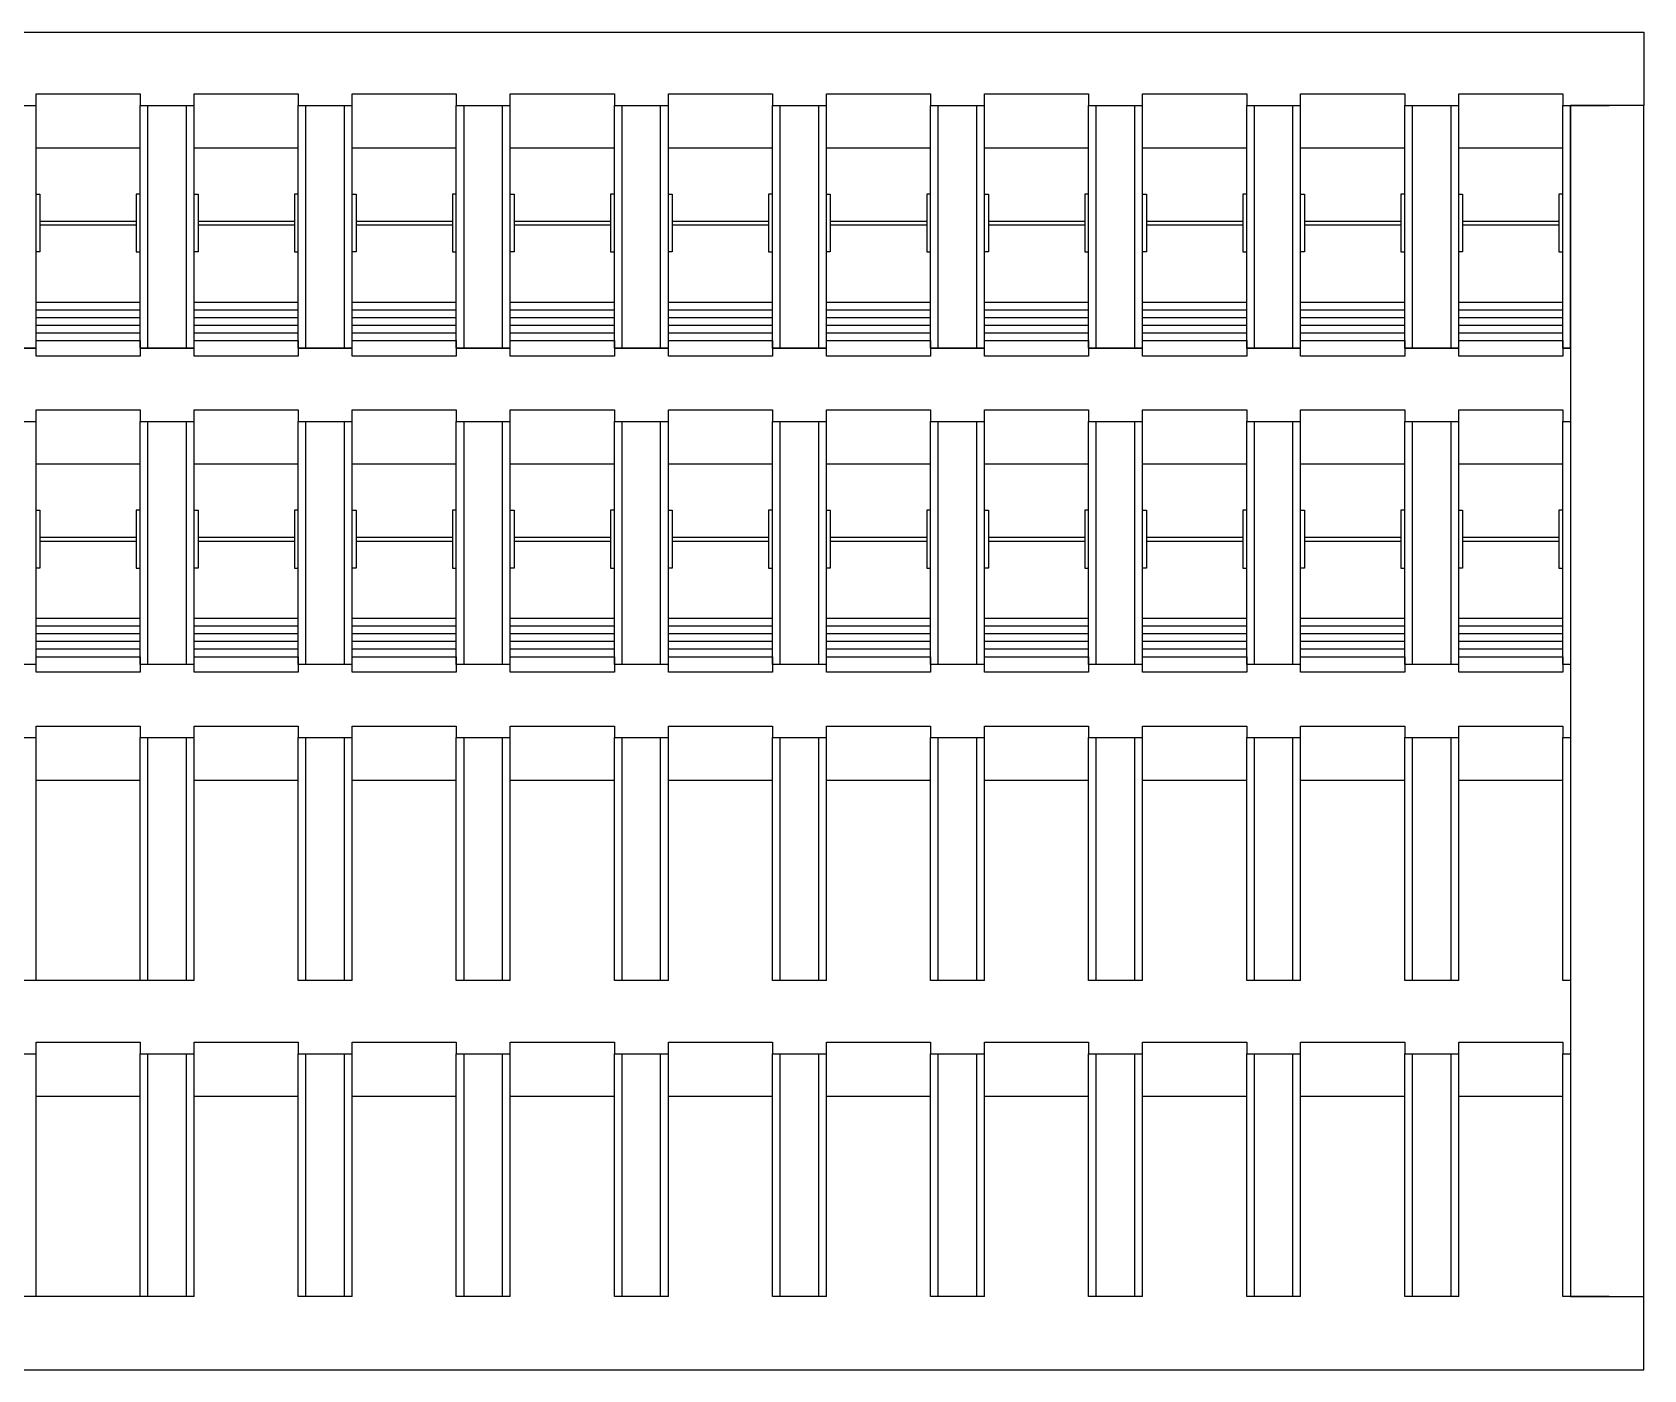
# Model space of a CAD drawing. Header units: inches. Extents: x 1054 to 2722, y -390 to -43.
# Drawn here: x 2304.3 to 2722.3, y -389.8 to -42.8 of the extents above; entities that cross this region are included whole.
import ezdxf

# ---------------------------------------------------------------- set-up
doc = ezdxf.new("R2010")
doc.units = ezdxf.units.IN
doc.header["$MEASUREMENT"] = 0

msp = doc.modelspace()

# ---------------------------------------------------------------- linework, layer by layer
for p, q in [((2305.3, -124.85), (2305.3, -61.85)), ((2332.3, -124.85), (2332.3, -61.85)), ((2334.3, -124.85), (2334.3, -61.85)), ((2344.3, -124.85), (2344.3, -61.85)), ((2346.3, -124.85), (2346.3, -61.85)), ((2373.3, -124.85), (2373.3, -61.85)), ((2375.3, -124.85), (2375.3, -61.85)), ((2385.3, -124.85), (2385.3, -61.85)), ((2387.3, -124.85), (2387.3, -61.85)), ((2414.3, -124.85), (2414.3, -61.85)), ((2416.3, -124.85), (2416.3, -61.85)), ((2426.3, -124.85), (2426.3, -61.85)), ((2428.3, -124.85), (2428.3, -61.85)), ((2455.3, -124.85), (2455.3, -61.85)), ((2457.3, -124.85), (2457.3, -61.85)), ((2467.3, -124.85), (2467.3, -61.85)), ((2469.3, -124.85), (2469.3, -61.85)), ((2496.3, -124.85), (2496.3, -61.85)), ((2498.3, -124.85), (2498.3, -61.85)), ((2508.3, -124.85), (2508.3, -61.85)), ((2510.3, -124.85), (2510.3, -61.85)), ((2537.3, -124.85), (2537.3, -61.85)), ((2539.3, -124.85), (2539.3, -61.85)), ((2549.3, -124.85), (2549.3, -61.85)), ((2551.3, -124.85), (2551.3, -61.85)), ((2578.3, -124.85), (2578.3, -61.85)), ((2580.3, -124.85), (2580.3, -61.85)), ((2590.3, -124.85), (2590.3, -61.85)), ((2592.3, -124.85), (2592.3, -61.85)), ((2619.3, -124.85), (2619.3, -61.85)), ((2621.3, -124.85), (2621.3, -61.85)), ((2631.3, -124.85), (2631.3, -61.85)), ((2633.3, -124.85), (2633.3, -61.85)), ((2660.3, -124.85), (2660.3, -61.85)), ((2662.3, -124.85), (2662.3, -61.85)), ((2672.3, -124.85), (2672.3, -61.85)), ((2674.3, -124.85), (2674.3, -61.85)), ((2701.3, -124.85), (2701.3, -61.85)), ((2703.3, -124.85), (2703.3, -61.85)), ((2305.3, -72.85), (2332.3, -72.85)), ((2346.3, -72.85), (2373.3, -72.85)), ((2387.3, -72.85), (2414.3, -72.85)), ((2428.3, -72.85), (2455.3, -72.85)), ((2469.3, -72.85), (2496.3, -72.85)), ((2510.3, -72.85), (2537.3, -72.85)), ((2551.3, -72.85), (2578.3, -72.85)), ((2551.3, -72.85), (2578.3, -72.85)), ((2592.3, -72.85), (2619.3, -72.85)), ((2633.3, -72.85), (2660.3, -72.85)), ((2674.3, -72.85), (2701.3, -72.85)), ((2305.3, -112.85), (2332.3, -112.85)), ((2346.3, -112.85), (2373.3, -112.85)), ((2387.3, -112.85), (2414.3, -112.85)), ((2428.3, -112.85), (2455.3, -112.85)), ((2469.3, -112.85), (2496.3, -112.85)), ((2510.3, -112.85), (2537.3, -112.85)), ((2551.3, -112.85), (2578.3, -112.85)), ((2592.3, -112.85), (2619.3, -112.85)), ((2633.3, -112.85), (2660.3, -112.85)), ((2674.3, -112.85), (2701.3, -112.85)), ((2305.3, -114.85), (2332.3, -114.85)), ((2305.3, -116.85), (2332.3, -116.85)), ((2346.3, -114.85), (2373.3, -114.85)), ((2346.3, -116.85), (2373.3, -116.85)), ((2387.3, -114.85), (2414.3, -114.85)), ((2387.3, -116.85), (2414.3, -116.85)), ((2428.3, -114.85), (2455.3, -114.85)), ((2428.3, -116.85), (2455.3, -116.85)), ((2469.3, -114.85), (2496.3, -114.85)), ((2469.3, -116.85), (2496.3, -116.85)), ((2510.3, -114.85), (2537.3, -114.85)), ((2510.3, -116.85), (2537.3, -116.85)), ((2551.3, -114.85), (2578.3, -114.85)), ((2551.3, -116.85), (2578.3, -116.85)), ((2592.3, -114.85), (2619.3, -114.85)), ((2592.3, -116.85), (2619.3, -116.85)), ((2633.3, -114.85), (2660.3, -114.85)), ((2633.3, -116.85), (2660.3, -116.85)), ((2674.3, -114.85), (2701.3, -114.85)), ((2674.3, -116.85), (2701.3, -116.85)), ((2305.3, -118.85), (2332.3, -118.85)), ((2305.3, -120.85), (2332.3, -120.85)), ((2346.3, -118.85), (2373.3, -118.85)), ((2346.3, -120.85), (2373.3, -120.85)), ((2387.3, -118.85), (2414.3, -118.85)), ((2387.3, -120.85), (2414.3, -120.85)), ((2428.3, -118.85), (2455.3, -118.85)), ((2428.3, -120.85), (2455.3, -120.85)), ((2469.3, -118.85), (2496.3, -118.85)), ((2469.3, -120.85), (2496.3, -120.85)), ((2510.3, -118.85), (2537.3, -118.85)), ((2510.3, -120.85), (2537.3, -120.85)), ((2551.3, -118.85), (2578.3, -118.85)), ((2551.3, -120.85), (2578.3, -120.85)), ((2592.3, -118.85), (2619.3, -118.85)), ((2592.3, -120.85), (2619.3, -120.85)), ((2633.3, -118.85), (2660.3, -118.85)), ((2633.3, -120.85), (2660.3, -120.85)), ((2674.3, -118.85), (2701.3, -118.85)), ((2674.3, -120.85), (2701.3, -120.85)), ((2291.3, -124.85), (2305.3, -124.85)), ((2332.3, -124.85), (2346.3, -124.85)), ((2373.3, -124.85), (2387.3, -124.85)), ((2414.3, -124.85), (2428.3, -124.85)), ((2455.3, -124.85), (2469.3, -124.85)), ((2496.3, -124.85), (2510.3, -124.85)), ((2537.3, -124.85), (2551.3, -124.85)), ((2578.3, -124.85), (2592.3, -124.85)), ((2619.3, -124.85), (2633.3, -124.85)), ((2660.3, -124.85), (2674.3, -124.85)), ((2701.3, -124.85), (2703.3, -124.85)), ((2305.3, -206.85), (2305.3, -143.85)), ((2332.3, -206.85), (2332.3, -143.85)), ((2334.3, -206.85), (2334.3, -143.85)), ((2344.3, -206.85), (2344.3, -143.85)), ((2346.3, -206.85), (2346.3, -143.85)), ((2373.3, -206.85), (2373.3, -143.85)), ((2375.3, -206.85), (2375.3, -143.85)), ((2385.3, -206.85), (2385.3, -143.85)), ((2387.3, -206.85), (2387.3, -143.85)), ((2414.3, -206.85), (2414.3, -143.85)), ((2416.3, -206.85), (2416.3, -143.85)), ((2426.3, -206.85), (2426.3, -143.85)), ((2428.3, -206.85), (2428.3, -143.85)), ((2455.3, -206.85), (2455.3, -143.85)), ((2457.3, -206.85), (2457.3, -143.85)), ((2467.3, -206.85), (2467.3, -143.85)), ((2469.3, -206.85), (2469.3, -143.85)), ((2496.3, -206.85), (2496.3, -143.85)), ((2498.3, -206.85), (2498.3, -143.85)), ((2508.3, -206.85), (2508.3, -143.85)), ((2510.3, -206.85), (2510.3, -143.85)), ((2537.3, -206.85), (2537.3, -143.85)), ((2539.3, -206.85), (2539.3, -143.85)), ((2549.3, -206.85), (2549.3, -143.85)), ((2551.3, -206.85), (2551.3, -143.85)), ((2578.3, -206.85), (2578.3, -143.85)), ((2580.3, -206.85), (2580.3, -143.85)), ((2590.3, -206.85), (2590.3, -143.85)), ((2592.3, -206.85), (2592.3, -143.85)), ((2619.3, -206.85), (2619.3, -143.85)), ((2621.3, -206.85), (2621.3, -143.85)), ((2631.3, -206.85), (2631.3, -143.85)), ((2633.3, -206.85), (2633.3, -143.85)), ((2660.3, -206.85), (2660.3, -143.85)), ((2662.3, -206.85), (2662.3, -143.85)), ((2672.3, -206.85), (2672.3, -143.85)), ((2674.3, -206.85), (2674.3, -143.85)), ((2701.3, -206.85), (2701.3, -143.85)), ((2305.3, -154.85), (2332.3, -154.85)), ((2346.3, -154.85), (2373.3, -154.85)), ((2387.3, -154.85), (2414.3, -154.85)), ((2428.3, -154.85), (2455.3, -154.85)), ((2469.3, -154.85), (2496.3, -154.85)), ((2510.3, -154.85), (2537.3, -154.85)), ((2510.3, -154.85), (2537.3, -154.85)), ((2551.3, -154.85), (2578.3, -154.85)), ((2592.3, -154.85), (2619.3, -154.85)), ((2633.3, -154.85), (2660.3, -154.85)), ((2674.3, -154.85), (2701.3, -154.85)), ((2305.3, -194.85), (2332.3, -194.85)), ((2346.3, -194.85), (2373.3, -194.85)), ((2387.3, -194.85), (2414.3, -194.85)), ((2428.3, -194.85), (2455.3, -194.85)), ((2469.3, -194.85), (2496.3, -194.85)), ((2510.3, -194.85), (2537.3, -194.85)), ((2551.3, -194.85), (2578.3, -194.85)), ((2592.3, -194.85), (2619.3, -194.85)), ((2633.3, -194.85), (2660.3, -194.85)), ((2674.3, -194.85), (2701.3, -194.85)), ((2305.3, -196.85), (2332.3, -196.85)), ((2305.3, -198.85), (2332.3, -198.85)), ((2346.3, -196.85), (2373.3, -196.85)), ((2346.3, -198.85), (2373.3, -198.85)), ((2387.3, -196.85), (2414.3, -196.85)), ((2387.3, -198.85), (2414.3, -198.85)), ((2428.3, -196.85), (2455.3, -196.85)), ((2428.3, -198.85), (2455.3, -198.85)), ((2469.3, -196.85), (2496.3, -196.85)), ((2469.3, -198.85), (2496.3, -198.85)), ((2510.3, -196.85), (2537.3, -196.85)), ((2510.3, -198.85), (2537.3, -198.85)), ((2551.3, -196.85), (2578.3, -196.85)), ((2551.3, -198.85), (2578.3, -198.85)), ((2592.3, -196.85), (2619.3, -196.85)), ((2592.3, -198.85), (2619.3, -198.85)), ((2633.3, -196.85), (2660.3, -196.85)), ((2633.3, -198.85), (2660.3, -198.85)), ((2674.3, -196.85), (2701.3, -196.85)), ((2674.3, -198.85), (2701.3, -198.85)), ((2305.3, -200.85), (2332.3, -200.85)), ((2305.3, -202.85), (2332.3, -202.85)), ((2346.3, -200.85), (2373.3, -200.85)), ((2346.3, -202.85), (2373.3, -202.85)), ((2387.3, -200.85), (2414.3, -200.85)), ((2387.3, -202.85), (2414.3, -202.85)), ((2428.3, -200.85), (2455.3, -200.85)), ((2428.3, -202.85), (2455.3, -202.85)), ((2469.3, -200.85), (2496.3, -200.85)), ((2469.3, -202.85), (2496.3, -202.85)), ((2510.3, -200.85), (2537.3, -200.85)), ((2510.3, -202.85), (2537.3, -202.85)), ((2551.3, -200.85), (2578.3, -200.85)), ((2551.3, -202.85), (2578.3, -202.85)), ((2592.3, -200.85), (2619.3, -200.85)), ((2592.3, -202.85), (2619.3, -202.85)), ((2633.3, -200.85), (2660.3, -200.85)), ((2633.3, -202.85), (2660.3, -202.85)), ((2674.3, -200.85), (2701.3, -200.85)), ((2674.3, -202.85), (2701.3, -202.85)), ((2305.3, -288.85), (2305.3, -225.85)), ((2332.3, -288.85), (2332.3, -225.85)), ((2334.3, -288.85), (2334.3, -225.85)), ((2344.3, -288.85), (2344.3, -225.85)), ((2346.3, -288.85), (2346.3, -225.85)), ((2373.3, -288.85), (2373.3, -225.85)), ((2375.3, -288.85), (2375.3, -225.85)), ((2385.3, -288.85), (2385.3, -225.85)), ((2387.3, -288.85), (2387.3, -225.85)), ((2414.3, -288.85), (2414.3, -225.85)), ((2416.3, -288.85), (2416.3, -225.85)), ((2426.3, -288.85), (2426.3, -225.85)), ((2428.3, -288.85), (2428.3, -225.85)), ((2455.3, -288.85), (2455.3, -225.85)), ((2457.3, -288.85), (2457.3, -225.85)), ((2467.3, -288.85), (2467.3, -225.85)), ((2469.3, -288.85), (2469.3, -225.85)), ((2496.3, -288.85), (2496.3, -225.85)), ((2498.3, -288.85), (2498.3, -225.85)), ((2508.3, -288.85), (2508.3, -225.85)), ((2510.3, -288.85), (2510.3, -225.85)), ((2537.3, -288.85), (2537.3, -225.85)), ((2539.3, -288.85), (2539.3, -225.85)), ((2549.3, -288.85), (2549.3, -225.85)), ((2551.3, -288.85), (2551.3, -225.85)), ((2578.3, -288.85), (2578.3, -225.85)), ((2580.3, -288.85), (2580.3, -225.85)), ((2590.3, -288.85), (2590.3, -225.85)), ((2592.3, -288.85), (2592.3, -225.85)), ((2619.3, -288.85), (2619.3, -225.85)), ((2621.3, -288.85), (2621.3, -225.85)), ((2631.3, -288.85), (2631.3, -225.85)), ((2633.3, -288.85), (2633.3, -225.85)), ((2660.3, -288.85), (2660.3, -225.85)), ((2662.3, -288.85), (2662.3, -225.85)), ((2672.3, -288.85), (2672.3, -225.85)), ((2674.3, -288.85), (2674.3, -225.85)), ((2701.3, -288.85), (2701.3, -225.85)), ((2305.3, -236.85), (2332.3, -236.85)), ((2346.3, -236.85), (2373.3, -236.85)), ((2387.3, -236.85), (2414.3, -236.85)), ((2428.3, -236.85), (2455.3, -236.85)), ((2469.3, -236.85), (2496.3, -236.85)), ((2469.3, -236.85), (2496.3, -236.85)), ((2510.3, -236.85), (2537.3, -236.85)), ((2510.3, -236.85), (2537.3, -236.85)), ((2551.3, -236.85), (2578.3, -236.85)), ((2551.3, -236.85), (2578.3, -236.85)), ((2551.3, -236.85), (2578.3, -236.85)), ((2592.3, -236.85), (2619.3, -236.85)), ((2592.3, -236.85), (2619.3, -236.85)), ((2633.3, -236.85), (2660.3, -236.85)), ((2633.3, -236.85), (2660.3, -236.85)), ((2633.3, -236.85), (2660.3, -236.85)), ((2674.3, -236.85), (2701.3, -236.85)), ((2674.3, -236.85), (2701.3, -236.85)), ((2305.3, -370.85), (2305.3, -307.85)), ((2332.3, -370.85), (2332.3, -307.85)), ((2334.3, -370.85), (2334.3, -307.85)), ((2344.3, -370.85), (2344.3, -307.85)), ((2346.3, -370.85), (2346.3, -307.85)), ((2373.3, -370.85), (2373.3, -307.85)), ((2375.3, -370.85), (2375.3, -307.85)), ((2385.3, -370.85), (2385.3, -307.85)), ((2387.3, -370.85), (2387.3, -307.85)), ((2414.3, -370.85), (2414.3, -307.85)), ((2416.3, -370.85), (2416.3, -307.85)), ((2426.3, -370.85), (2426.3, -307.85)), ((2428.3, -370.85), (2428.3, -307.85)), ((2455.3, -370.85), (2455.3, -307.85)), ((2457.3, -370.85), (2457.3, -307.85)), ((2467.3, -370.85), (2467.3, -307.85)), ((2469.3, -370.85), (2469.3, -307.85)), ((2496.3, -370.85), (2496.3, -307.85)), ((2498.3, -370.85), (2498.3, -307.85)), ((2508.3, -370.85), (2508.3, -307.85)), ((2510.3, -370.85), (2510.3, -307.85)), ((2537.3, -370.85), (2537.3, -307.85)), ((2539.3, -370.85), (2539.3, -307.85)), ((2549.3, -370.85), (2549.3, -307.85)), ((2551.3, -370.85), (2551.3, -307.85)), ((2578.3, -370.85), (2578.3, -307.85)), ((2580.3, -370.85), (2580.3, -307.85)), ((2590.3, -370.85), (2590.3, -307.85)), ((2592.3, -370.85), (2592.3, -307.85)), ((2619.3, -370.85), (2619.3, -307.85)), ((2621.3, -370.85), (2621.3, -307.85)), ((2631.3, -370.85), (2631.3, -307.85)), ((2633.3, -370.85), (2633.3, -307.85)), ((2660.3, -370.85), (2660.3, -307.85)), ((2662.3, -370.85), (2662.3, -307.85)), ((2672.3, -370.85), (2672.3, -307.85)), ((2674.3, -370.85), (2674.3, -307.85)), ((2701.3, -370.85), (2701.3, -307.85)), ((2305.3, -318.85), (2332.3, -318.85)), ((2346.3, -318.85), (2373.3, -318.85)), ((2387.3, -318.85), (2414.3, -318.85)), ((2428.3, -318.85), (2455.3, -318.85)), ((2469.3, -318.85), (2496.3, -318.85)), ((2510.3, -318.85), (2537.3, -318.85)), ((2551.3, -318.85), (2578.3, -318.85)), ((2551.3, -318.85), (2578.3, -318.85)), ((2592.3, -318.85), (2619.3, -318.85)), ((2633.3, -318.85), (2660.3, -318.85)), ((2674.3, -318.85), (2701.3, -318.85))]:
    msp.add_line(p, q)
for points in [[(1054.3, -42.85), (2722.3, -42.85), (2722.3, -61.85)], [(2291.3, -61.85), (2305.3, -61.85)], [(2305.3, -61.85), (2305.3, -58.85), (2332.3, -58.85), (2332.3, -61.85)], [(2332.3, -61.85), (2346.3, -61.85)], [(2346.3, -61.85), (2346.3, -58.85), (2373.3, -58.85), (2373.3, -61.85)], [(2373.3, -61.85), (2387.3, -61.85)], [(2387.3, -61.85), (2387.3, -58.85), (2414.3, -58.85), (2414.3, -61.85)], [(2414.3, -61.85), (2428.3, -61.85)], [(2428.3, -61.85), (2428.3, -58.85), (2455.3, -58.85), (2455.3, -61.85)], [(2455.3, -61.85), (2469.3, -61.85)], [(2469.3, -61.85), (2469.3, -58.85), (2496.3, -58.85), (2496.3, -61.85)], [(2496.3, -61.85), (2510.3, -61.85)], [(2510.3, -61.85), (2510.3, -58.85), (2537.3, -58.85), (2537.3, -61.85)], [(2537.3, -61.85), (2551.3, -61.85)], [(2551.3, -61.85), (2551.3, -58.85), (2578.3, -58.85), (2578.3, -61.85)], [(2578.3, -61.85), (2592.3, -61.85)], [(2592.3, -61.85), (2592.3, -58.85), (2619.3, -58.85), (2619.3, -61.85)], [(2619.3, -61.85), (2633.3, -61.85)], [(2633.3, -61.85), (2633.3, -58.85), (2660.3, -58.85), (2660.3, -61.85)], [(2660.3, -61.85), (2674.3, -61.85)], [(2674.3, -61.85), (2674.3, -58.85), (2701.3, -58.85), (2701.3, -61.85)], [(2701.3, -61.85), (2713.3, -61.85)], [(2703.3, -61.85), (2703.3, -370.85), (2722.3, -370.85), (2722.3, -61.85), (2703.3, -61.85)], [(2305.3, -84.85), (2306.3, -84.85), (2306.3, -99.85), (2305.3, -99.85)], [(2332.3, -84.85), (2331.3, -84.85), (2331.3, -99.85), (2332.3, -99.85)], [(2346.3, -84.85), (2347.3, -84.85), (2347.3, -99.85), (2346.3, -99.85)], [(2373.3, -84.85), (2372.3, -84.85), (2372.3, -99.85), (2373.3, -99.85)], [(2387.3, -84.85), (2388.3, -84.85), (2388.3, -99.85), (2387.3, -99.85)], [(2414.3, -84.85), (2413.3, -84.85), (2413.3, -99.85), (2414.3, -99.85)], [(2428.3, -84.85), (2429.3, -84.85), (2429.3, -99.85), (2428.3, -99.85)], [(2455.3, -84.85), (2454.3, -84.85), (2454.3, -99.85), (2455.3, -99.85)], [(2469.3, -84.85), (2470.3, -84.85), (2470.3, -99.85), (2469.3, -99.85)], [(2496.3, -84.85), (2495.3, -84.85), (2495.3, -99.85), (2496.3, -99.85)], [(2510.3, -84.85), (2511.3, -84.85), (2511.3, -99.85), (2510.3, -99.85)], [(2537.3, -84.85), (2536.3, -84.85), (2536.3, -99.85), (2537.3, -99.85)], [(2551.3, -84.85), (2552.3, -84.85), (2552.3, -99.85), (2551.3, -99.85)], [(2578.3, -84.85), (2577.3, -84.85), (2577.3, -99.85), (2578.3, -99.85)], [(2592.3, -84.85), (2593.3, -84.85), (2593.3, -99.85), (2592.3, -99.85)], [(2619.3, -84.85), (2618.3, -84.85), (2618.3, -99.85), (2619.3, -99.85)], [(2633.3, -84.85), (2634.3, -84.85), (2634.3, -99.85), (2633.3, -99.85)], [(2660.3, -84.85), (2659.3, -84.85), (2659.3, -99.85), (2660.3, -99.85)], [(2674.3, -84.85), (2675.3, -84.85), (2675.3, -99.85), (2674.3, -99.85)], [(2701.3, -84.85), (2700.3, -84.85), (2700.3, -99.85), (2701.3, -99.85)], [(2306.3, -91.85), (2331.3, -91.85)], [(2347.3, -91.85), (2372.3, -91.85)], [(2388.3, -91.85), (2413.3, -91.85)], [(2429.3, -91.85), (2454.3, -91.85)], [(2470.3, -91.85), (2495.3, -91.85)], [(2511.3, -91.85), (2536.3, -91.85)], [(2552.3, -91.85), (2577.3, -91.85)], [(2593.3, -91.85), (2618.3, -91.85)], [(2634.3, -91.85), (2659.3, -91.85)], [(2675.3, -91.85), (2700.3, -91.85)], [(2306.3, -92.85), (2331.3, -92.85)], [(2347.3, -92.85), (2372.3, -92.85)], [(2388.3, -92.85), (2413.3, -92.85)], [(2429.3, -92.85), (2454.3, -92.85)], [(2470.3, -92.85), (2495.3, -92.85)], [(2511.3, -92.85), (2536.3, -92.85)], [(2552.3, -92.85), (2577.3, -92.85)], [(2593.3, -92.85), (2618.3, -92.85)], [(2634.3, -92.85), (2659.3, -92.85)], [(2675.3, -92.85), (2700.3, -92.85)], [(2305.3, -124.85), (2291.3, -124.85)], [(2305.3, -122.85), (2332.3, -122.85), (2332.3, -126.85), (2305.3, -126.85), (2305.3, -122.85)], [(2346.3, -124.85), (2332.3, -124.85)], [(2346.3, -122.85), (2373.3, -122.85), (2373.3, -126.85), (2346.3, -126.85), (2346.3, -122.85)], [(2387.3, -124.85), (2373.3, -124.85)], [(2387.3, -122.85), (2414.3, -122.85), (2414.3, -126.85), (2387.3, -126.85), (2387.3, -122.85)], [(2428.3, -124.85), (2414.3, -124.85)], [(2428.3, -122.85), (2455.3, -122.85), (2455.3, -126.85), (2428.3, -126.85), (2428.3, -122.85)], [(2469.3, -124.85), (2455.3, -124.85)], [(2469.3, -122.85), (2496.3, -122.85), (2496.3, -126.85), (2469.3, -126.85), (2469.3, -122.85)], [(2510.3, -124.85), (2496.3, -124.85)], [(2510.3, -122.85), (2537.3, -122.85), (2537.3, -126.85), (2510.3, -126.85), (2510.3, -122.85)], [(2551.3, -124.85), (2537.3, -124.85)], [(2551.3, -122.85), (2578.3, -122.85), (2578.3, -126.85), (2551.3, -126.85), (2551.3, -122.85)], [(2592.3, -124.85), (2578.3, -124.85)], [(2592.3, -122.85), (2619.3, -122.85), (2619.3, -126.85), (2592.3, -126.85), (2592.3, -122.85)], [(2633.3, -124.85), (2619.3, -124.85)], [(2633.3, -122.85), (2660.3, -122.85), (2660.3, -126.85), (2633.3, -126.85), (2633.3, -122.85)], [(2674.3, -124.85), (2660.3, -124.85)], [(2674.3, -122.85), (2701.3, -122.85), (2701.3, -126.85), (2674.3, -126.85), (2674.3, -122.85)], [(2703.3, -124.85), (2701.3, -124.85)], [(2305.3, -143.85), (2305.3, -140.85), (2332.3, -140.85), (2332.3, -143.85)], [(2346.3, -143.85), (2346.3, -140.85), (2373.3, -140.85), (2373.3, -143.85)], [(2387.3, -143.85), (2387.3, -140.85), (2414.3, -140.85), (2414.3, -143.85)], [(2428.3, -143.85), (2428.3, -140.85), (2455.3, -140.85), (2455.3, -143.85)], [(2469.3, -143.85), (2469.3, -140.85), (2496.3, -140.85), (2496.3, -143.85)], [(2510.3, -143.85), (2510.3, -140.85), (2537.3, -140.85), (2537.3, -143.85)], [(2551.3, -143.85), (2551.3, -140.85), (2578.3, -140.85), (2578.3, -143.85)], [(2592.3, -143.85), (2592.3, -140.85), (2619.3, -140.85), (2619.3, -143.85)], [(2633.3, -143.85), (2633.3, -140.85), (2660.3, -140.85), (2660.3, -143.85)], [(2674.3, -143.85), (2674.3, -140.85), (2701.3, -140.85), (2701.3, -143.85)], [(2291.3, -143.85), (2305.3, -143.85)], [(2332.3, -143.85), (2346.3, -143.85)], [(2373.3, -143.85), (2387.3, -143.85)], [(2414.3, -143.85), (2428.3, -143.85)], [(2455.3, -143.85), (2469.3, -143.85)], [(2496.3, -143.85), (2510.3, -143.85)], [(2537.3, -143.85), (2551.3, -143.85)], [(2578.3, -143.85), (2592.3, -143.85)], [(2619.3, -143.85), (2633.3, -143.85)], [(2660.3, -143.85), (2674.3, -143.85)], [(2701.3, -143.85), (2703.3, -143.85)], [(2305.3, -166.85), (2306.3, -166.85), (2306.3, -181.85), (2305.3, -181.85)], [(2332.3, -166.85), (2331.3, -166.85), (2331.3, -181.85), (2332.3, -181.85)], [(2346.3, -166.85), (2347.3, -166.85), (2347.3, -181.85), (2346.3, -181.85)], [(2373.3, -166.85), (2372.3, -166.85), (2372.3, -181.85), (2373.3, -181.85)], [(2387.3, -166.85), (2388.3, -166.85), (2388.3, -181.85), (2387.3, -181.85)], [(2414.3, -166.85), (2413.3, -166.85), (2413.3, -181.85), (2414.3, -181.85)], [(2428.3, -166.85), (2429.3, -166.85), (2429.3, -181.85), (2428.3, -181.85)], [(2455.3, -166.85), (2454.3, -166.85), (2454.3, -181.85), (2455.3, -181.85)], [(2469.3, -166.85), (2470.3, -166.85), (2470.3, -181.85), (2469.3, -181.85)], [(2496.3, -166.85), (2495.3, -166.85), (2495.3, -181.85), (2496.3, -181.85)], [(2510.3, -166.85), (2511.3, -166.85), (2511.3, -181.85), (2510.3, -181.85)], [(2537.3, -166.85), (2536.3, -166.85), (2536.3, -181.85), (2537.3, -181.85)], [(2551.3, -166.85), (2552.3, -166.85), (2552.3, -181.85), (2551.3, -181.85)], [(2578.3, -166.85), (2577.3, -166.85), (2577.3, -181.85), (2578.3, -181.85)], [(2592.3, -166.85), (2593.3, -166.85), (2593.3, -181.85), (2592.3, -181.85)], [(2619.3, -166.85), (2618.3, -166.85), (2618.3, -181.85), (2619.3, -181.85)], [(2633.3, -166.85), (2634.3, -166.85), (2634.3, -181.85), (2633.3, -181.85)], [(2660.3, -166.85), (2659.3, -166.85), (2659.3, -181.85), (2660.3, -181.85)], [(2674.3, -166.85), (2675.3, -166.85), (2675.3, -181.85), (2674.3, -181.85)], [(2701.3, -166.85), (2700.3, -166.85), (2700.3, -181.85), (2701.3, -181.85)], [(2306.3, -173.85), (2331.3, -173.85)], [(2306.3, -174.85), (2331.3, -174.85)], [(2347.3, -173.85), (2372.3, -173.85)], [(2347.3, -174.85), (2372.3, -174.85)], [(2388.3, -173.85), (2413.3, -173.85)], [(2388.3, -174.85), (2413.3, -174.85)], [(2429.3, -173.85), (2454.3, -173.85)], [(2429.3, -174.85), (2454.3, -174.85)], [(2470.3, -173.85), (2495.3, -173.85)], [(2470.3, -174.85), (2495.3, -174.85)], [(2511.3, -173.85), (2536.3, -173.85)], [(2511.3, -174.85), (2536.3, -174.85)], [(2552.3, -173.85), (2577.3, -173.85)], [(2552.3, -174.85), (2577.3, -174.85)], [(2593.3, -173.85), (2618.3, -173.85)], [(2593.3, -174.85), (2618.3, -174.85)], [(2634.3, -173.85), (2659.3, -173.85)], [(2634.3, -174.85), (2659.3, -174.85)], [(2675.3, -173.85), (2700.3, -173.85)], [(2675.3, -174.85), (2700.3, -174.85)], [(2305.3, -206.85), (2291.3, -206.85)], [(2305.3, -204.85), (2332.3, -204.85), (2332.3, -208.85), (2305.3, -208.85), (2305.3, -204.85)], [(2346.3, -206.85), (2332.3, -206.85)], [(2346.3, -204.85), (2373.3, -204.85), (2373.3, -208.85), (2346.3, -208.85), (2346.3, -204.85)], [(2387.3, -206.85), (2373.3, -206.85)], [(2387.3, -204.85), (2414.3, -204.85), (2414.3, -208.85), (2387.3, -208.85), (2387.3, -204.85)], [(2428.3, -206.85), (2414.3, -206.85)], [(2428.3, -204.85), (2455.3, -204.85), (2455.3, -208.85), (2428.3, -208.85), (2428.3, -204.85)], [(2469.3, -206.85), (2455.3, -206.85)], [(2469.3, -204.85), (2496.3, -204.85), (2496.3, -208.85), (2469.3, -208.85), (2469.3, -204.85)], [(2510.3, -206.85), (2496.3, -206.85)], [(2510.3, -204.85), (2537.3, -204.85), (2537.3, -208.85), (2510.3, -208.85), (2510.3, -204.85)], [(2551.3, -206.85), (2537.3, -206.85)], [(2551.3, -204.85), (2578.3, -204.85), (2578.3, -208.85), (2551.3, -208.85), (2551.3, -204.85)], [(2592.3, -206.85), (2578.3, -206.85)], [(2592.3, -204.85), (2619.3, -204.85), (2619.3, -208.85), (2592.3, -208.85), (2592.3, -204.85)], [(2633.3, -206.85), (2619.3, -206.85)], [(2633.3, -204.85), (2660.3, -204.85), (2660.3, -208.85), (2633.3, -208.85), (2633.3, -204.85)], [(2674.3, -206.85), (2660.3, -206.85)], [(2674.3, -204.85), (2701.3, -204.85), (2701.3, -208.85), (2674.3, -208.85), (2674.3, -204.85)], [(2703.3, -206.85), (2701.3, -206.85)], [(2305.3, -225.85), (2305.3, -222.85), (2332.3, -222.85), (2332.3, -225.85)], [(2346.3, -225.85), (2346.3, -222.85), (2373.3, -222.85), (2373.3, -225.85)], [(2387.3, -225.85), (2387.3, -222.85), (2414.3, -222.85), (2414.3, -225.85)], [(2428.3, -225.85), (2428.3, -222.85), (2455.3, -222.85), (2455.3, -225.85)], [(2469.3, -225.85), (2469.3, -222.85), (2496.3, -222.85), (2496.3, -225.85)], [(2510.3, -225.85), (2510.3, -222.85), (2537.3, -222.85), (2537.3, -225.85)], [(2551.3, -225.85), (2551.3, -222.85), (2578.3, -222.85), (2578.3, -225.85)], [(2592.3, -225.85), (2592.3, -222.85), (2619.3, -222.85), (2619.3, -225.85)], [(2633.3, -225.85), (2633.3, -222.85), (2660.3, -222.85), (2660.3, -225.85)], [(2674.3, -225.85), (2674.3, -222.85), (2701.3, -222.85), (2701.3, -225.85)], [(2291.3, -225.85), (2305.3, -225.85)], [(2332.3, -225.85), (2346.3, -225.85)], [(2373.3, -225.85), (2387.3, -225.85)], [(2414.3, -225.85), (2428.3, -225.85)], [(2455.3, -225.85), (2469.3, -225.85)], [(2496.3, -225.85), (2510.3, -225.85)], [(2537.3, -225.85), (2551.3, -225.85)], [(2578.3, -225.85), (2592.3, -225.85)], [(2619.3, -225.85), (2633.3, -225.85)], [(2660.3, -225.85), (2674.3, -225.85)], [(2701.3, -225.85), (2703.3, -225.85)], [(2346.3, -288.85), (2291.3, -288.85)], [(2387.3, -288.85), (2373.3, -288.85)], [(2428.3, -288.85), (2414.3, -288.85)], [(2469.3, -288.85), (2455.3, -288.85)], [(2510.3, -288.85), (2496.3, -288.85)], [(2551.3, -288.85), (2537.3, -288.85)], [(2592.3, -288.85), (2578.3, -288.85)], [(2633.3, -288.85), (2619.3, -288.85)], [(2674.3, -288.85), (2660.3, -288.85)], [(2703.3, -288.85), (2701.3, -288.85)], [(2305.3, -307.85), (2305.3, -304.85), (2332.3, -304.85), (2332.3, -307.85)], [(2346.3, -307.85), (2346.3, -304.85), (2373.3, -304.85), (2373.3, -307.85)], [(2387.3, -307.85), (2387.3, -304.85), (2414.3, -304.85), (2414.3, -307.85)], [(2428.3, -307.85), (2428.3, -304.85), (2455.3, -304.85), (2455.3, -307.85)], [(2469.3, -307.85), (2469.3, -304.85), (2496.3, -304.85), (2496.3, -307.85)], [(2510.3, -307.85), (2510.3, -304.85), (2537.3, -304.85), (2537.3, -307.85)], [(2551.3, -307.85), (2551.3, -304.85), (2578.3, -304.85), (2578.3, -307.85)], [(2592.3, -307.85), (2592.3, -304.85), (2619.3, -304.85), (2619.3, -307.85)], [(2633.3, -307.85), (2633.3, -304.85), (2660.3, -304.85), (2660.3, -307.85)], [(2674.3, -307.85), (2674.3, -304.85), (2701.3, -304.85), (2701.3, -307.85)], [(2291.3, -307.85), (2305.3, -307.85)], [(2332.3, -307.85), (2346.3, -307.85)], [(2373.3, -307.85), (2387.3, -307.85)], [(2414.3, -307.85), (2428.3, -307.85)], [(2455.3, -307.85), (2469.3, -307.85)], [(2496.3, -307.85), (2510.3, -307.85)], [(2537.3, -307.85), (2551.3, -307.85)], [(2578.3, -307.85), (2592.3, -307.85)], [(2619.3, -307.85), (2633.3, -307.85)], [(2660.3, -307.85), (2674.3, -307.85)], [(2701.3, -307.85), (2703.3, -307.85)], [(1075.3, -370.85), (1054.3, -370.85), (1054.3, -389.85), (2713.3, -389.85)], [(2346.3, -370.85), (2291.3, -370.85)], [(2387.3, -370.85), (2373.3, -370.85)], [(2428.3, -370.85), (2414.3, -370.85)], [(2469.3, -370.85), (2455.3, -370.85)], [(2510.3, -370.85), (2496.3, -370.85)], [(2551.3, -370.85), (2537.3, -370.85)], [(2592.3, -370.85), (2578.3, -370.85)], [(2633.3, -370.85), (2619.3, -370.85)], [(2674.3, -370.85), (2660.3, -370.85)], [(2713.3, -370.85), (2701.3, -370.85)], [(2713.3, -389.85), (2722.3, -389.85), (2722.3, -370.85)]]:
    msp.add_lwpolyline(points)

doc.saveas('drawing.dxf')
